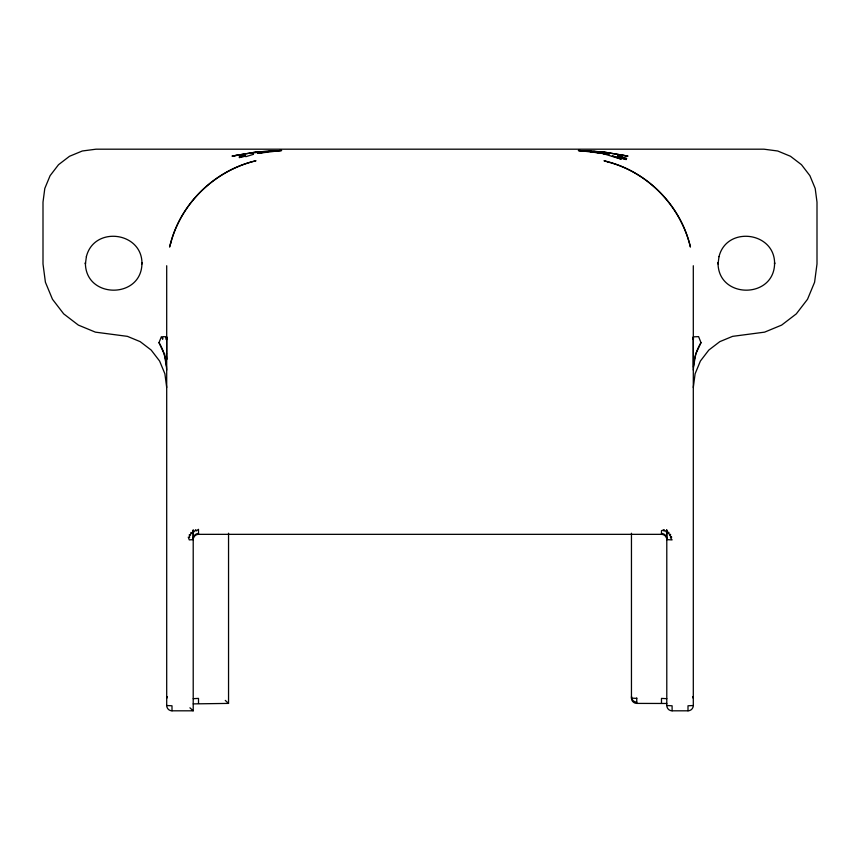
<?xml version="1.0" encoding="UTF-8"?>
<svg xmlns="http://www.w3.org/2000/svg" width="860" height="860" viewBox="0 0 860 860"><rect width="100%" height="100%" fill="white"/><g stroke="black" fill="none" stroke-linecap="round" stroke-linejoin="round"><path stroke-width="1.29" d="M693.311 367.166L693.3 336.916L693.386 339.614L693.482 336.84L698.6 336.636L700.997 342.645A53.019 52.944 0 0 0 693.891 362.264L693.3 370.09M693.579 366.328L695.815 353.836L700.997 342.645M693.3 387.494L695.106 373.788L700.405 361.017L708.833 350.052L719.809 341.646L732.591 336.357L764.604 332.143L781.654 325.091L796.295 313.879L807.529 299.258L814.592 282.231L817 263.955L817 202.132L815.194 188.426L809.894 175.666L801.477 164.701L790.49 156.283L777.709 150.995L763.981 149.189L96.019 149.189L82.291 150.995L69.509 156.283L58.523 164.701L50.106 175.666L44.806 188.426L43 202.132L43 263.955L45.408 282.231L52.471 299.258L63.704 313.879L78.346 325.091L95.395 332.143L127.409 336.357L140.191 341.646L151.166 350.052L159.595 361.017L164.894 373.788L166.7 387.494M166.7 370.09L166.109 362.264A53.019 52.944 0 0 0 159.003 342.645L161.4 336.636L162.733 339.259L162.766 336.647L165.991 336.776L166.356 339.721L166.518 336.84L166.614 339.84L166.7 336.916L166.7 353.933M193.21 530.416L193.21 538.801A5.3 5.289 0 0 1 198.509 533.501M193.21 703.888L228.545 703.405L228.545 533.211M193.21 698.675L198.509 698.395L198.509 703.405M631.638 696.75L631.455 696.826A5.3 5.289 0 0 0 636.755 702.115M693.3 265.74L693.3 705.512L688 705.791L688 710.812L672.101 710.812A5.3 5.289 0 0 1 666.79 705.512L666.79 529.792M257.635 153.37L265.686 151.693L252.507 152.908A5.311 1.043 75.3 0 0 253.485 154.316L245.895 156.66A5.343 0.72 71.5 0 1 245.423 156.187L239.402 157.606L244.993 155.413L239.134 157.025L244.745 154.907L244.498 154.327L232.211 156.058L256.613 151.973L281.564 150.489L257.635 153.37L270.459 151.188L281.564 150.489L277.619 150.715M232.211 156.058L256.613 151.973L274.996 150.876M167.41 696.686L166.7 696.826A5.3 5.289 0 0 0 166.883 698.191M166.7 265.74L166.7 705.512A5.3 5.289 0 0 0 172 710.812L193.21 710.812L193.21 529.792M631.455 533.254L631.455 698.116A5.3 5.289 0 0 0 636.755 703.405L666.79 703.48M198.509 534.339L198.509 529.319L196.123 530.996L195.757 529.685L193.887 531.921L193.21 530.738L191.984 533.383L191.006 532.426L190.511 535.296L189.329 534.619L189.587 537.511L188.265 537.167L189.275 539.897L193.21 539.629A5.3 5.289 0 0 1 198.509 534.339L661.49 534.339A5.3 5.289 0 0 1 666.79 539.629L672.101 539.908L670.413 537.511L671.735 537.167L669.488 535.296L670.671 534.619L668.016 533.383L668.994 532.426L666.113 531.921L666.79 530.738L663.877 530.996L664.242 529.685L661.49 530.684L661.49 534.339M636.755 698.395L631.455 698.116M582.381 150.715L578.436 150.489L602.279 153.349L600.527 152.919C619.329 156.466 603.655 151.908 593.572 151.435L601.162 152.263L578.436 150.489L603.387 151.973L627.789 156.058L618.189 154.875L622.812 155.897L617.91 155.531L622.479 156.692L617.641 156.111L626.703 158.509L621.877 158.025L626.252 159.551L612.309 155.982L621.275 159.175L600.645 152.865L608.052 154.381L585.918 150.844L608.396 153.865L593.239 151.65L602.279 153.349M586.316 150.951L603.387 151.973L627.789 156.058M692.59 696.686L693.3 696.826A5.3 5.289 0 0 1 693.117 698.191M666.79 698.675L661.49 698.395L661.49 703.405M666.79 705.512L672.101 705.791L672.101 710.812M166.7 705.512L172 705.791L172 710.812M228.524 703.415L225.277 700.395M193.177 710.812L189.931 707.801M666.618 530.136L666.79 538.295L666.618 537.425A5.3 5.289 0 0 0 661.49 533.501M159.003 342.645L164.206 353.922L166.431 366.36M636.755 697.922L636.755 703.405M693.3 705.512A5.3 5.289 0 0 1 688 710.812M166.475 353.729L166.69 359.383L166.475 353.729M86.376 256.656L85.409 263.955L85.409 262.666C85.054 299.334 142.319 299.334 141.954 262.666L141.954 263.955C142.609 231.813 94.062 225.449 86.376 256.656M719.003 256.656L718.046 263.955L718.046 262.666C717.681 299.334 774.946 299.334 774.591 262.666L774.591 263.955C775.236 231.813 726.7 225.449 719.003 256.656M170.785 243.014L169.581 247.067C179.213 204.852 213.85 170.42 256 160.755C215.441 170.43 181.46 202.551 170.785 243.014M608.117 162.035L604 160.755C646.183 170.387 680.776 204.884 690.419 247.067C680.712 206.561 648.58 172.602 608.117 162.035"/></g></svg>
